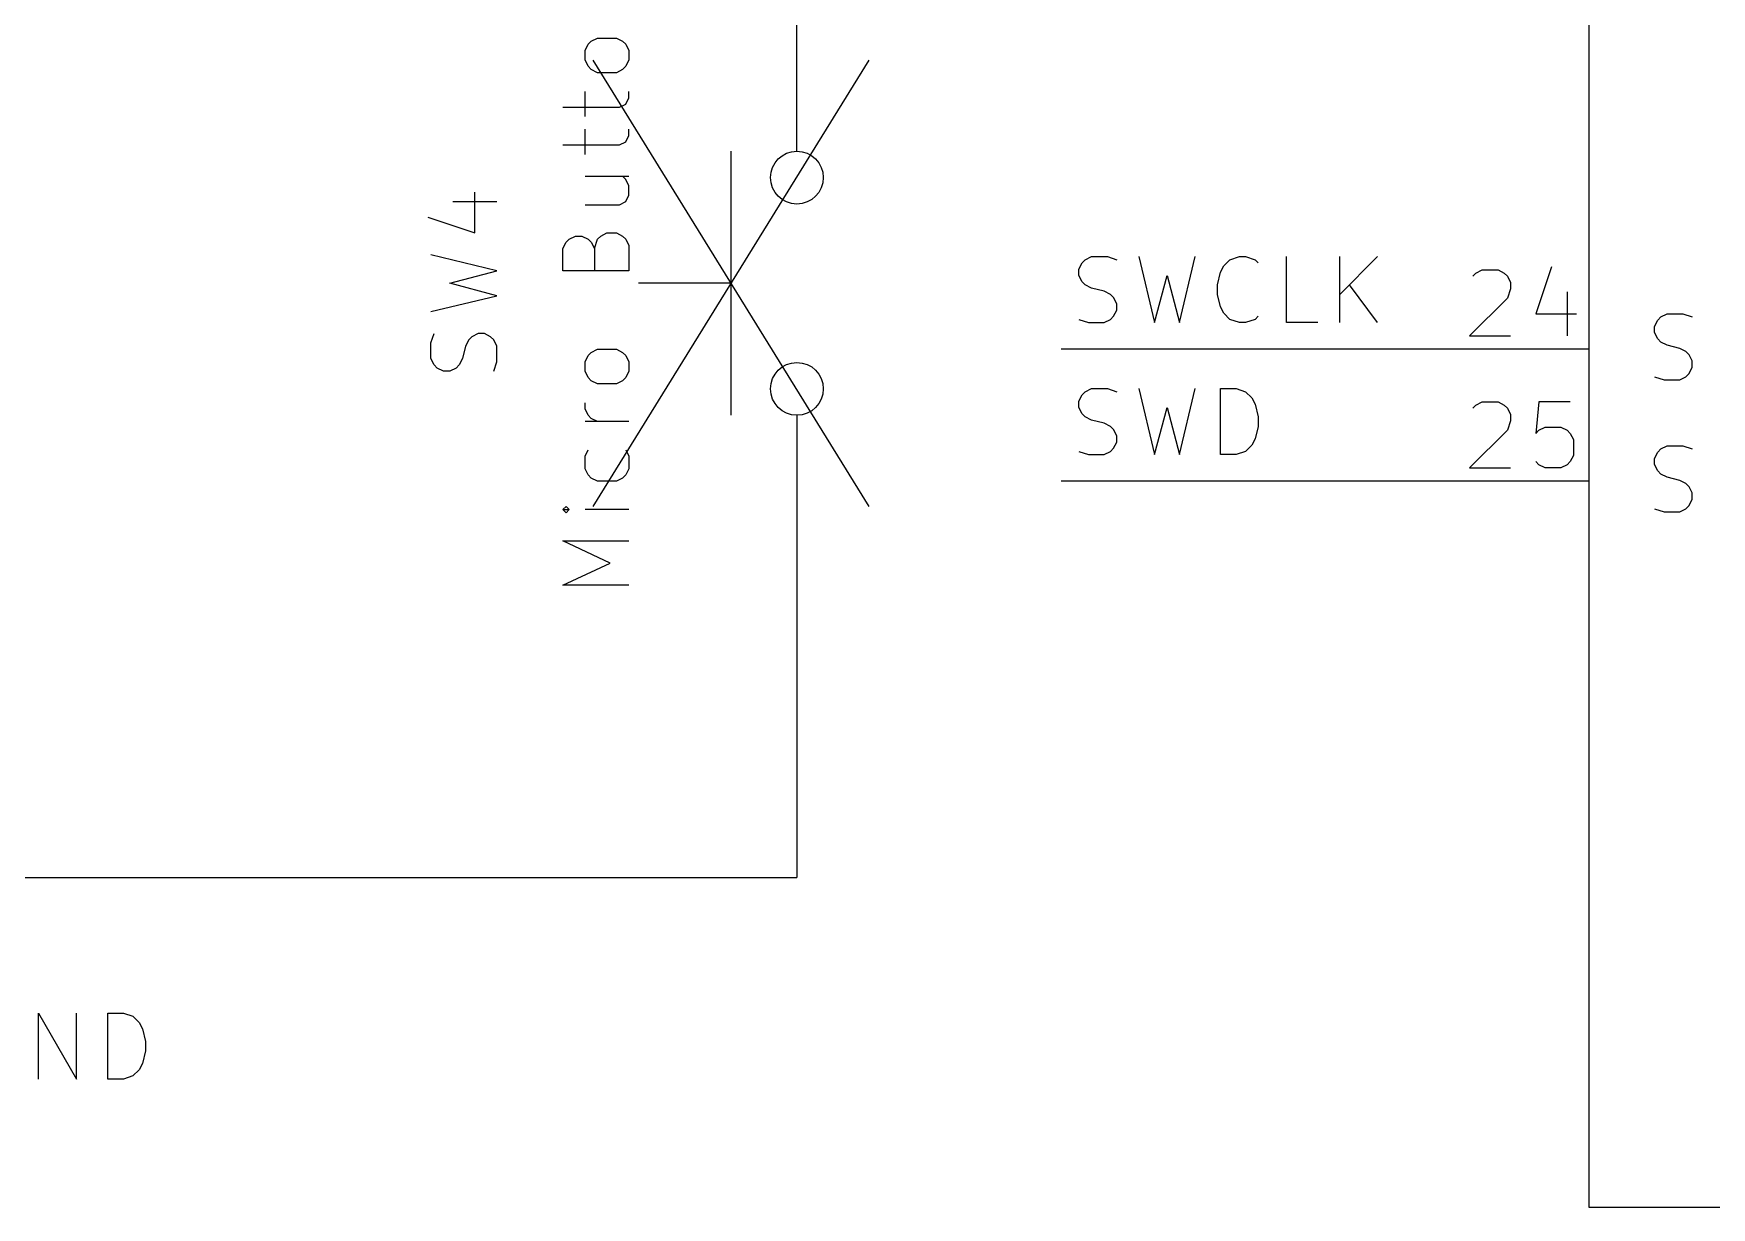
# Model space of a CAD drawing. Extents: x 0.4 to 11.3, y -7.9 to -0.4.
# Drawn here: x 5.422 to 6.693, y -6 to -5.111 of the extents above; entities that cross this region are included whole.
import ezdxf

# ---------------------------------------------------------------- set-up
doc = ezdxf.new("R2010")
doc.units = 0
doc.header["$MEASUREMENT"] = 0
for name, color, linetype in [('CYAN2', 4, 'CONTINUOUS'), ('GRAY1', 251, 'CONTINUOUS'), ('GRAY3', 9, 'CONTINUOUS'), ('GREEN3', 91, 'CONTINUOUS'), ('LORANGE', 41, 'CONTINUOUS'), ('LYELLOW', 51, 'CONTINUOUS'), ('RED2', 1, 'CONTINUOUS'), ('RED3', 11, 'CONTINUOUS')]:
    doc.layers.add(name, color=color, linetype=linetype)

msp = doc.modelspace()

# ---------------------------------------------------------------- linework, layer by layer
at = {"layer": 'CYAN2', "linetype": 'CONTINUOUS'}
for p, q in [((6.6543, -5.3255), (6.659, -5.3231)), ((6.6543, -5.3255), (6.659, -5.3231)), ((6.659, -5.3231), (6.6709, -5.3231)), ((6.659, -5.3231), (6.6709, -5.3231)), ((6.6709, -5.3231), (6.6781, -5.3255)), ((6.6709, -5.3231), (6.6781, -5.3255)), ((6.6495, -5.3327), (6.6519, -5.3279)), ((6.6495, -5.3327), (6.6519, -5.3279)), ((6.6495, -5.3374), (6.6495, -5.3327)), ((6.6495, -5.3374), (6.6495, -5.3327)), ((6.6519, -5.3279), (6.6543, -5.3255)), ((6.6519, -5.3279), (6.6543, -5.3255)), ((6.6519, -5.3422), (6.6495, -5.3374)), ((6.6519, -5.3422), (6.6495, -5.3374)), ((6.6543, -5.3446), (6.6519, -5.3422)), ((6.6543, -5.3446), (6.6519, -5.3422)), ((6.659, -5.3469), (6.6543, -5.3446)), ((6.659, -5.3469), (6.6543, -5.3446)), ((6.6686, -5.3493), (6.659, -5.3469)), ((6.6686, -5.3493), (6.659, -5.3469)), ((6.6733, -5.3517), (6.6686, -5.3493)), ((6.6733, -5.3517), (6.6686, -5.3493)), ((6.6757, -5.3541), (6.6733, -5.3517)), ((6.6757, -5.3541), (6.6733, -5.3517)), ((6.6781, -5.3588), (6.6757, -5.3541)), ((6.6781, -5.3588), (6.6757, -5.3541)), ((6.6781, -5.3636), (6.6781, -5.3588)), ((6.6781, -5.3636), (6.6781, -5.3588)), ((6.6495, -5.3708), (6.6567, -5.3731)), ((6.6495, -5.3708), (6.6567, -5.3731)), ((6.6567, -5.3731), (6.6686, -5.3731)), ((6.6567, -5.3731), (6.6686, -5.3731)), ((6.6686, -5.3731), (6.6733, -5.3708)), ((6.6686, -5.3731), (6.6733, -5.3708)), ((6.6733, -5.3708), (6.6757, -5.3684)), ((6.6733, -5.3708), (6.6757, -5.3684)), ((6.6757, -5.3684), (6.6781, -5.3636)), ((6.6757, -5.3684), (6.6781, -5.3636)), ((6.6519, -5.4279), (6.6543, -5.4255)), ((6.6519, -5.4279), (6.6543, -5.4255)), ((6.6543, -5.4255), (6.659, -5.4231)), ((6.6543, -5.4255), (6.659, -5.4231)), ((6.659, -5.4231), (6.6709, -5.4231)), ((6.659, -5.4231), (6.6709, -5.4231)), ((6.6709, -5.4231), (6.6781, -5.4255)), ((6.6709, -5.4231), (6.6781, -5.4255)), ((6.6495, -5.4327), (6.6519, -5.4279)), ((6.6495, -5.4327), (6.6519, -5.4279)), ((6.6495, -5.4374), (6.6495, -5.4327)), ((6.6495, -5.4374), (6.6495, -5.4327)), ((6.6519, -5.4422), (6.6495, -5.4374)), ((6.6519, -5.4422), (6.6495, -5.4374)), ((6.6543, -5.4446), (6.6519, -5.4422)), ((6.6543, -5.4446), (6.6519, -5.4422)), ((6.659, -5.4469), (6.6543, -5.4446)), ((6.659, -5.4469), (6.6543, -5.4446)), ((6.6686, -5.4493), (6.659, -5.4469)), ((6.6686, -5.4493), (6.659, -5.4469)), ((6.6733, -5.4517), (6.6686, -5.4493)), ((6.6733, -5.4517), (6.6686, -5.4493)), ((6.6757, -5.4541), (6.6733, -5.4517)), ((6.6757, -5.4541), (6.6733, -5.4517)), ((6.6781, -5.4588), (6.6757, -5.4541)), ((6.6781, -5.4588), (6.6757, -5.4541)), ((6.6757, -5.4684), (6.6781, -5.4636)), ((6.6757, -5.4684), (6.6781, -5.4636)), ((6.6781, -5.4636), (6.6781, -5.4588)), ((6.6781, -5.4636), (6.6781, -5.4588)), ((6.6495, -5.4708), (6.6567, -5.4731)), ((6.6495, -5.4708), (6.6567, -5.4731)), ((6.6567, -5.4731), (6.6686, -5.4731)), ((6.6567, -5.4731), (6.6686, -5.4731)), ((6.6686, -5.4731), (6.6733, -5.4708)), ((6.6686, -5.4731), (6.6733, -5.4708)), ((6.6733, -5.4708), (6.6757, -5.4684)), ((6.6733, -5.4708), (6.6757, -5.4684)), ((5.4257, -5.9028), (5.4257, -5.8528)), ((5.4257, -5.8528), (5.4543, -5.9028)), ((5.4543, -5.9028), (5.4543, -5.8528)), ((5.4781, -5.9028), (5.4781, -5.8528)), ((5.4781, -5.8528), (5.49, -5.8528)), ((5.49, -5.8528), (5.4971, -5.8552)), ((5.4971, -5.8552), (5.5019, -5.8599)), ((5.5019, -5.8599), (5.5043, -5.8647)), ((5.5043, -5.8647), (5.5067, -5.8742)), ((5.5067, -5.8814), (5.5043, -5.8909)), ((5.5067, -5.8742), (5.5067, -5.8814)), ((5.5019, -5.8957), (5.4971, -5.9004)), ((5.5043, -5.8909), (5.5019, -5.8957)), ((5.49, -5.9028), (5.4781, -5.9028)), ((5.4971, -5.9004), (5.49, -5.9028))]:
    msp.add_line(p, q, dxfattribs=at)
at = {"layer": 'GRAY1', "linetype": 'CONTINUOUS'}
for p, q in [((6.2136, -5.2893), (6.216, -5.2846)), ((6.216, -5.2846), (6.2184, -5.2822)), ((6.2184, -5.2822), (6.2232, -5.2798)), ((6.2232, -5.2798), (6.2351, -5.2798)), ((6.2351, -5.2798), (6.2422, -5.2822)), ((6.2589, -5.2798), (6.2708, -5.3298)), ((6.2898, -5.3298), (6.3017, -5.2798)), ((6.3232, -5.2869), (6.3279, -5.2822)), ((6.3279, -5.2822), (6.3351, -5.2798)), ((6.3351, -5.2798), (6.3398, -5.2798)), ((6.3398, -5.2798), (6.347, -5.2822)), ((6.347, -5.2822), (6.3493, -5.2846)), ((6.3708, -5.3298), (6.3708, -5.2798)), ((6.4112, -5.3298), (6.4112, -5.2798)), ((6.4398, -5.2798), (6.4112, -5.3084)), ((6.2136, -5.2941), (6.2136, -5.2893)), ((6.216, -5.2988), (6.2136, -5.2941)), ((6.2184, -5.3012), (6.216, -5.2988)), ((6.2708, -5.3298), (6.2803, -5.2941)), ((6.2803, -5.2941), (6.2898, -5.3298)), ((6.3184, -5.3012), (6.3208, -5.2917)), ((6.3208, -5.2917), (6.3232, -5.2869)), ((6.2232, -5.3036), (6.2184, -5.3012)), ((6.2327, -5.306), (6.2232, -5.3036)), ((6.2374, -5.3084), (6.2327, -5.306)), ((6.2398, -5.3108), (6.2374, -5.3084)), ((6.2422, -5.3155), (6.2398, -5.3108)), ((6.3184, -5.3084), (6.3184, -5.3012)), ((6.3208, -5.3179), (6.3184, -5.3084)), ((6.4398, -5.3298), (6.4184, -5.3012)), ((6.2398, -5.325), (6.2422, -5.3203)), ((6.2422, -5.3203), (6.2422, -5.3155)), ((6.3232, -5.3227), (6.3208, -5.3179)), ((6.3279, -5.3274), (6.3232, -5.3227)), ((6.2136, -5.3274), (6.2208, -5.3298)), ((6.2208, -5.3298), (6.2327, -5.3298)), ((6.2327, -5.3298), (6.2374, -5.3274)), ((6.2374, -5.3274), (6.2398, -5.325)), ((6.3351, -5.3298), (6.3279, -5.3274)), ((6.3398, -5.3298), (6.3351, -5.3298)), ((6.347, -5.3274), (6.3398, -5.3298)), ((6.3493, -5.325), (6.347, -5.3274)), ((6.3946, -5.3298), (6.3708, -5.3298)), ((6.2136, -5.3893), (6.216, -5.3846)), ((6.216, -5.3846), (6.2184, -5.3822)), ((6.2184, -5.3822), (6.2232, -5.3798)), ((6.2232, -5.3798), (6.2351, -5.3798)), ((6.2351, -5.3798), (6.2422, -5.3822)), ((6.2589, -5.3798), (6.2708, -5.4298)), ((6.2898, -5.4298), (6.3017, -5.3798)), ((6.3208, -5.4298), (6.3208, -5.3798)), ((6.3208, -5.3798), (6.3327, -5.3798)), ((6.3327, -5.3798), (6.3398, -5.3822)), ((6.3398, -5.3822), (6.3446, -5.3869)), ((6.3446, -5.3869), (6.347, -5.3917)), ((6.2136, -5.3941), (6.2136, -5.3893)), ((6.216, -5.3988), (6.2136, -5.3941)), ((6.2184, -5.4012), (6.216, -5.3988)), ((6.2708, -5.4298), (6.2803, -5.3941)), ((6.2803, -5.3941), (6.2898, -5.4298)), ((6.347, -5.3917), (6.3493, -5.4012)), ((6.2232, -5.4036), (6.2184, -5.4012)), ((6.2327, -5.406), (6.2232, -5.4036)), ((6.2374, -5.4084), (6.2327, -5.406)), ((6.2398, -5.4108), (6.2374, -5.4084)), ((6.2422, -5.4155), (6.2398, -5.4108)), ((6.3493, -5.4084), (6.347, -5.4179)), ((6.3493, -5.4012), (6.3493, -5.4084)), ((6.2374, -5.4274), (6.2398, -5.425)), ((6.2398, -5.425), (6.2422, -5.4203)), ((6.2422, -5.4203), (6.2422, -5.4155)), ((6.3446, -5.4227), (6.3398, -5.4274)), ((6.347, -5.4179), (6.3446, -5.4227)), ((6.2136, -5.4274), (6.2208, -5.4298)), ((6.2208, -5.4298), (6.2327, -5.4298)), ((6.2327, -5.4298), (6.2374, -5.4274)), ((6.3327, -5.4298), (6.3208, -5.4298)), ((6.3398, -5.4274), (6.3327, -5.4298))]:
    msp.add_line(p, q, dxfattribs=at)
at = {"layer": 'GRAY3', "linetype": 'CONTINUOUS'}
for p, q in [((6, -5.2), (6, -5.1)), ((5.8395, -5.1238), (5.8419, -5.119)), ((5.8419, -5.119), (5.8442, -5.1167)), ((5.8442, -5.1167), (5.849, -5.1143)), ((5.849, -5.1143), (5.8633, -5.1143)), ((5.8633, -5.1143), (5.868, -5.1167)), ((5.868, -5.1167), (5.8704, -5.119)), ((5.8704, -5.119), (5.8728, -5.1238)), ((5.8395, -5.1309), (5.8395, -5.1238)), ((5.8419, -5.1357), (5.8395, -5.1309)), ((5.8728, -5.1309), (5.8704, -5.1357)), ((5.8728, -5.1238), (5.8728, -5.1309)), ((5.8442, -5.1381), (5.8419, -5.1357)), ((5.849, -5.1405), (5.8442, -5.1381)), ((5.8633, -5.1405), (5.849, -5.1405)), ((5.868, -5.1381), (5.8633, -5.1405)), ((5.8704, -5.1357), (5.868, -5.1381)), ((5.8395, -5.1738), (5.8395, -5.1548)), ((5.8728, -5.1595), (5.8728, -5.1548)), ((5.8228, -5.1667), (5.8657, -5.1667)), ((5.8657, -5.1667), (5.8704, -5.1643)), ((5.8704, -5.1643), (5.8728, -5.1595)), ((5.8395, -5.2024), (5.8395, -5.1833)), ((5.8728, -5.1881), (5.8728, -5.1833)), ((5.8228, -5.1952), (5.8657, -5.1952)), ((5.8657, -5.1952), (5.8704, -5.1929)), ((5.8704, -5.1929), (5.8728, -5.1881)), ((5.95, -5.2), (5.95, -5.4)), ((5.8395, -5.219), (5.8728, -5.219)), ((5.8704, -5.2214), (5.868, -5.219)), ((5.8728, -5.2262), (5.8704, -5.2214)), ((5.7561, -5.2619), (5.7561, -5.231)), ((5.8704, -5.2381), (5.8728, -5.2333)), ((5.8728, -5.2333), (5.8728, -5.2262)), ((5.7395, -5.2381), (5.7728, -5.2381)), ((5.8395, -5.2405), (5.8657, -5.2405)), ((5.8657, -5.2405), (5.8704, -5.2381)), ((5.7204, -5.25), (5.7561, -5.2619)), ((5.8228, -5.2738), (5.8252, -5.269)), ((5.8252, -5.269), (5.8276, -5.2667)), ((5.8276, -5.2667), (5.8323, -5.2643)), ((5.8323, -5.2643), (5.8371, -5.2643)), ((5.8371, -5.2643), (5.8419, -5.2667)), ((5.8419, -5.2667), (5.8442, -5.269)), ((5.8442, -5.269), (5.8466, -5.2738)), ((5.8466, -5.2738), (5.849, -5.2667)), ((5.849, -5.2667), (5.8514, -5.2643)), ((5.8514, -5.2643), (5.8561, -5.2619)), ((5.8561, -5.2619), (5.8633, -5.2619)), ((5.8633, -5.2619), (5.868, -5.2643)), ((5.868, -5.2643), (5.8704, -5.2667)), ((5.8704, -5.2667), (5.8728, -5.2714)), ((5.8728, -5.2714), (5.8728, -5.2905)), ((5.7728, -5.2905), (5.7228, -5.2786)), ((5.8228, -5.2905), (5.8228, -5.2738)), ((5.8466, -5.2738), (5.8466, -5.2905)), ((5.7371, -5.3), (5.7728, -5.2905)), ((5.8728, -5.2905), (5.8228, -5.2905)), ((5.7228, -5.3214), (5.7728, -5.3095)), ((5.7728, -5.3095), (5.7371, -5.3)), ((5.95, -5.3), (5.88, -5.3)), ((5.7228, -5.3452), (5.7252, -5.3381)), ((5.7228, -5.3571), (5.7228, -5.3452)), ((5.749, -5.3476), (5.7466, -5.3571)), ((5.7514, -5.3429), (5.749, -5.3476)), ((5.7538, -5.3405), (5.7514, -5.3429)), ((5.7585, -5.3381), (5.7538, -5.3405)), ((5.7633, -5.3381), (5.7585, -5.3381)), ((5.768, -5.3405), (5.7633, -5.3381)), ((5.7704, -5.3429), (5.768, -5.3405)), ((5.7728, -5.3476), (5.7704, -5.3429)), ((5.7728, -5.3595), (5.7728, -5.3476)), ((5.7252, -5.3619), (5.7228, -5.3571)), ((5.7276, -5.3643), (5.7252, -5.3619)), ((5.7442, -5.3619), (5.7419, -5.3643)), ((5.7466, -5.3571), (5.7442, -5.3619)), ((5.7704, -5.3667), (5.7728, -5.3595)), ((5.8395, -5.3595), (5.8419, -5.3548)), ((5.8395, -5.3667), (5.8395, -5.3595)), ((5.8419, -5.3548), (5.8442, -5.3524)), ((5.8442, -5.3524), (5.849, -5.35)), ((5.849, -5.35), (5.8633, -5.35)), ((5.8633, -5.35), (5.868, -5.3524)), ((5.868, -5.3524), (5.8704, -5.3548)), ((5.8704, -5.3548), (5.8728, -5.3595)), ((5.8728, -5.3595), (5.8728, -5.3667)), ((5.7323, -5.3667), (5.7276, -5.3643)), ((5.7371, -5.3667), (5.7323, -5.3667)), ((5.7419, -5.3643), (5.7371, -5.3667)), ((5.8419, -5.3714), (5.8395, -5.3667)), ((5.8442, -5.3738), (5.8419, -5.3714)), ((5.849, -5.3762), (5.8442, -5.3738)), ((5.868, -5.3738), (5.8633, -5.3762)), ((5.8704, -5.3714), (5.868, -5.3738)), ((5.8728, -5.3667), (5.8704, -5.3714)), ((5.8633, -5.3762), (5.849, -5.3762)), ((5.8395, -5.3952), (5.8395, -5.3905)), ((5.8419, -5.4), (5.8395, -5.3952)), ((5.8442, -5.4024), (5.8419, -5.4)), ((6, -5.4), (6, -5.5)), ((5.8728, -5.4048), (5.8395, -5.4048)), ((5.849, -5.4048), (5.8442, -5.4024)), ((5.8395, -5.4309), (5.8419, -5.4262)), ((5.8395, -5.4405), (5.8395, -5.4309)), ((5.8704, -5.4262), (5.8728, -5.4309)), ((5.8728, -5.4309), (5.8728, -5.4405)), ((5.8419, -5.4452), (5.8395, -5.4405)), ((5.8442, -5.4476), (5.8419, -5.4452)), ((5.849, -5.45), (5.8442, -5.4476)), ((5.8633, -5.45), (5.849, -5.45)), ((5.868, -5.4476), (5.8633, -5.45)), ((5.8704, -5.4452), (5.868, -5.4476)), ((5.8728, -5.4405), (5.8704, -5.4452)), ((5.8252, -5.469), (5.8228, -5.4714)), ((5.8228, -5.4714), (5.8252, -5.4738)), ((5.8228, -5.4714), (5.8276, -5.4714)), ((5.8276, -5.4714), (5.8252, -5.469)), ((5.8252, -5.4738), (5.8276, -5.4714)), ((5.8728, -5.4714), (5.8395, -5.4714)), ((5.8585, -5.5119), (5.8228, -5.4952)), ((5.8228, -5.4952), (5.8728, -5.4952)), ((5.8228, -5.5286), (5.8585, -5.5119)), ((5.8728, -5.5286), (5.8228, -5.5286))]:
    msp.add_line(p, q, dxfattribs=at)
at = {"layer": 'GRAY3'}
for centre in [(6, -5.22), (6, -5.38)]:
    msp.add_circle(centre, 0.02, dxfattribs=at)
at = {"layer": 'GREEN3', "linetype": 'CONTINUOUS'}
for p, q in [((6.5, -5.35), (6.2, -5.35)), ((6.5, -5.45), (6.2, -5.45)), ((6, -5.5), (6, -5.75)), ((5.3, -5.75), (6, -5.75))]:
    msp.add_line(p, q, dxfattribs=at)
at = {"layer": 'LORANGE', "linetype": 'CONTINUOUS'}
for p, q in [((5.8455, -5.131), (6.0545, -5.469)), ((6.0545, -5.131), (5.8455, -5.469))]:
    msp.add_line(p, q, dxfattribs=at)
at = {"layer": 'LYELLOW', "linetype": 'CONTINUOUS'}
for p, q in [((6.6, -6), (6.6, -2.2)), ((8.9, -6), (6.6, -6))]:
    msp.add_line(p, q, dxfattribs=at)
at = {"layer": 'RED2', "linetype": 'CONTINUOUS'}
for p, q in [((6.6, -6), (6.6, -2.2)), ((6.6, -5.35), (6.5, -5.35)), ((6.6, -5.35), (6.5, -5.35)), ((6.6, -5.45), (6.5, -5.45)), ((6.6, -5.45), (6.5, -5.45)), ((8.9, -6), (6.6, -6))]:
    msp.add_line(p, q, dxfattribs=at)
at = {"layer": 'RED3', "linetype": 'CONTINUOUS'}
for p, q in [((6.5119, -5.2946), (6.5143, -5.2923)), ((6.5119, -5.2946), (6.5143, -5.2923)), ((6.5143, -5.2923), (6.519, -5.2899)), ((6.5143, -5.2923), (6.519, -5.2899)), ((6.519, -5.2899), (6.531, -5.2899)), ((6.519, -5.2899), (6.531, -5.2899)), ((6.531, -5.2899), (6.5357, -5.2923)), ((6.531, -5.2899), (6.5357, -5.2923)), ((6.5357, -5.2923), (6.5381, -5.2946)), ((6.5357, -5.2923), (6.5381, -5.2946)), ((6.5381, -5.2946), (6.5405, -5.2994)), ((6.5381, -5.2946), (6.5405, -5.2994)), ((6.5714, -5.2875), (6.5595, -5.3232)), ((6.5714, -5.2875), (6.5595, -5.3232)), ((6.5381, -5.3113), (6.5095, -5.3399)), ((6.5381, -5.3113), (6.5095, -5.3399)), ((6.5405, -5.3042), (6.5381, -5.3113)), ((6.5405, -5.3042), (6.5381, -5.3113)), ((6.5405, -5.2994), (6.5405, -5.3042)), ((6.5405, -5.2994), (6.5405, -5.3042)), ((6.5833, -5.3065), (6.5833, -5.3399)), ((6.5833, -5.3065), (6.5833, -5.3399)), ((6.5595, -5.3232), (6.5905, -5.3232)), ((6.5595, -5.3232), (6.5905, -5.3232)), ((6.5095, -5.3399), (6.5405, -5.3399)), ((6.5095, -5.3399), (6.5405, -5.3399)), ((6.5119, -5.3946), (6.5143, -5.3923)), ((6.5119, -5.3946), (6.5143, -5.3923)), ((6.5143, -5.3923), (6.519, -5.3899)), ((6.5143, -5.3923), (6.519, -5.3899)), ((6.519, -5.3899), (6.531, -5.3899)), ((6.519, -5.3899), (6.531, -5.3899)), ((6.531, -5.3899), (6.5357, -5.3923)), ((6.531, -5.3899), (6.5357, -5.3923)), ((6.5357, -5.3923), (6.5381, -5.3946)), ((6.5357, -5.3923), (6.5381, -5.3946)), ((6.5381, -5.3946), (6.5405, -5.3994)), ((6.5381, -5.3946), (6.5405, -5.3994)), ((6.5405, -5.3994), (6.5405, -5.4042)), ((6.5405, -5.3994), (6.5405, -5.4042)), ((6.5619, -5.3899), (6.5595, -5.4137)), ((6.5619, -5.3899), (6.5595, -5.4137)), ((6.5857, -5.3899), (6.5619, -5.3899)), ((6.5857, -5.3899), (6.5619, -5.3899)), ((6.5381, -5.4113), (6.5095, -5.4399)), ((6.5381, -5.4113), (6.5095, -5.4399)), ((6.5405, -5.4042), (6.5381, -5.4113)), ((6.5405, -5.4042), (6.5381, -5.4113)), ((6.5595, -5.4137), (6.5619, -5.4113)), ((6.5595, -5.4137), (6.5619, -5.4113)), ((6.5619, -5.4113), (6.5667, -5.4089)), ((6.5619, -5.4113), (6.5667, -5.4089)), ((6.5667, -5.4089), (6.5786, -5.4089)), ((6.5667, -5.4089), (6.5786, -5.4089)), ((6.5786, -5.4089), (6.5833, -5.4113)), ((6.5786, -5.4089), (6.5833, -5.4113)), ((6.5833, -5.4113), (6.5857, -5.4137)), ((6.5833, -5.4113), (6.5857, -5.4137)), ((6.5857, -5.4137), (6.5881, -5.4184)), ((6.5857, -5.4137), (6.5881, -5.4184)), ((6.5881, -5.4184), (6.5881, -5.4304)), ((6.5881, -5.4184), (6.5881, -5.4304)), ((6.5619, -5.4375), (6.5595, -5.4351)), ((6.5619, -5.4375), (6.5595, -5.4351)), ((6.5667, -5.4399), (6.5619, -5.4375)), ((6.5667, -5.4399), (6.5619, -5.4375)), ((6.5833, -5.4375), (6.5786, -5.4399)), ((6.5833, -5.4375), (6.5786, -5.4399)), ((6.5857, -5.4351), (6.5833, -5.4375)), ((6.5857, -5.4351), (6.5833, -5.4375)), ((6.5881, -5.4304), (6.5857, -5.4351)), ((6.5881, -5.4304), (6.5857, -5.4351)), ((6.5095, -5.4399), (6.5405, -5.4399)), ((6.5095, -5.4399), (6.5405, -5.4399)), ((6.5786, -5.4399), (6.5667, -5.4399)), ((6.5786, -5.4399), (6.5667, -5.4399))]:
    msp.add_line(p, q, dxfattribs=at)

doc.saveas('drawing.dxf')
